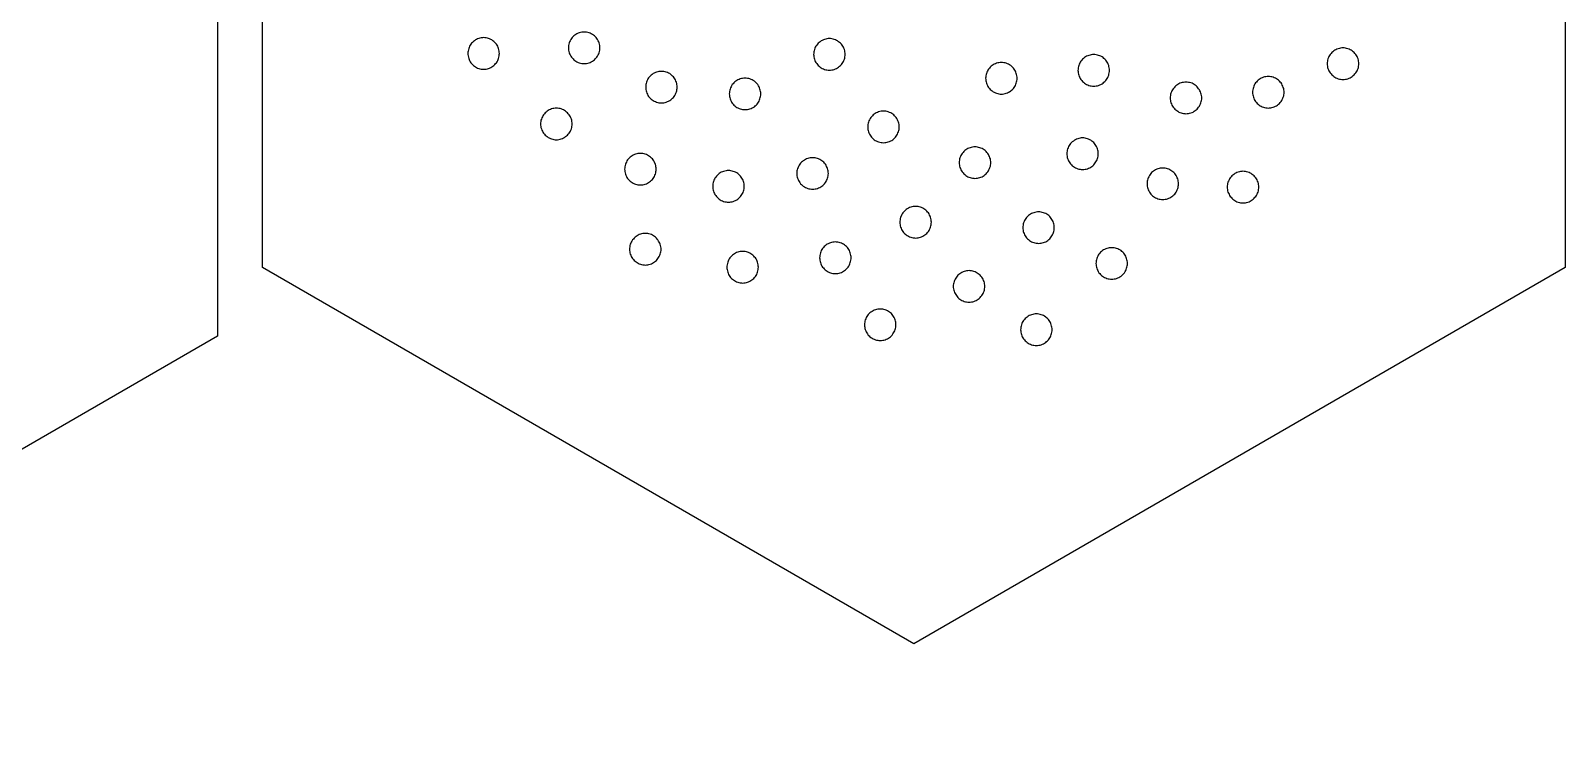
# Model space of a CAD drawing. Header units: millimetres. Extents: x 0 to 377, y 0 to 280.
# Drawn here: x 240.1 to 376.6, y 138.1 to 200.8 of the extents above; entities that cross this region are included whole.
import ezdxf

# ---------------------------------------------------------------- set-up
doc = ezdxf.new("R2010")
doc.units = ezdxf.units.MM
doc.layers.add('CUT', color=1, linetype='Continuous')

msp = doc.modelspace()

# ---------------------------------------------------------------- linework, layer by layer
at = {"layer": 'CUT'}
for points in [[(256.76, 173.6), (195.33, 138.13), (133.9, 173.6), (133.9, 244.53), (195.33, 280), (256.76, 244.53), (256.76, 173.6)], [(376.58, 179.7), (318.67, 146.27), (260.76, 179.7), (260.76, 246.57), (318.67, 280), (376.58, 246.57), (376.58, 179.7)], [(290.59, 198.6), (290.64, 198.7), (290.68, 198.8), (290.71, 198.91), (290.73, 199.02), (290.74, 199.13), (290.75, 199.24), (290.74, 199.35), (290.73, 199.45), (290.71, 199.56), (290.68, 199.67), (290.64, 199.77), (290.59, 199.87), (290.54, 199.97), (290.48, 200.06), (290.41, 200.15), (290.34, 200.23), (290.26, 200.3), (290.17, 200.37), (290.08, 200.43), (289.98, 200.48), (289.88, 200.53), (289.78, 200.57), (289.67, 200.6), (289.57, 200.62), (289.46, 200.63), (289.35, 200.64), (289.24, 200.63), (289.13, 200.62), (289.02, 200.6), (288.91, 200.57), (288.81, 200.53), (288.71, 200.48), (288.62, 200.43), (288.52, 200.37), (288.44, 200.3), (288.36, 200.23), (288.28, 200.15), (288.21, 200.06), (288.15, 199.97), (288.1, 199.87), (288.05, 199.77), (288.02, 199.67), (287.99, 199.56), (287.96, 199.45), (287.95, 199.35), (287.95, 199.24), (287.95, 199.13), (287.96, 199.02), (287.99, 198.91), (288.02, 198.8), (288.05, 198.7), (288.1, 198.6), (288.15, 198.5), (288.21, 198.41), (288.28, 198.33), (288.36, 198.25), (288.44, 198.17), (288.52, 198.1), (288.62, 198.04), (288.71, 197.99), (288.81, 197.94), (288.91, 197.9), (289.02, 197.87), (289.13, 197.85), (289.24, 197.84), (289.35, 197.84), (289.46, 197.84), (289.57, 197.85), (289.67, 197.87), (289.78, 197.9), (289.88, 197.94), (289.98, 197.99), (290.08, 198.04), (290.17, 198.1), (290.26, 198.17), (290.34, 198.25), (290.41, 198.33), (290.48, 198.41), (290.54, 198.5), (290.59, 198.6)], [(281.66, 198.1), (281.7, 198.2), (281.74, 198.3), (281.77, 198.41), (281.79, 198.52), (281.8, 198.63), (281.81, 198.74), (281.8, 198.84), (281.79, 198.95), (281.77, 199.06), (281.74, 199.17), (281.7, 199.27), (281.66, 199.37), (281.6, 199.47), (281.54, 199.56), (281.47, 199.64), (281.4, 199.72), (281.32, 199.8), (281.23, 199.87), (281.14, 199.93), (281.04, 199.98), (280.94, 200.03), (280.84, 200.07), (280.74, 200.1), (280.63, 200.12), (280.52, 200.13), (280.41, 200.14), (280.3, 200.13), (280.19, 200.12), (280.08, 200.1), (279.98, 200.07), (279.87, 200.03), (279.77, 199.98), (279.68, 199.93), (279.59, 199.87), (279.5, 199.8), (279.42, 199.72), (279.34, 199.64), (279.28, 199.56), (279.22, 199.47), (279.16, 199.37), (279.12, 199.27), (279.08, 199.17), (279.05, 199.06), (279.03, 198.95), (279.01, 198.84), (279.01, 198.74), (279.01, 198.63), (279.03, 198.52), (279.05, 198.41), (279.08, 198.3), (279.12, 198.2), (279.16, 198.1), (279.22, 198), (279.28, 197.91), (279.34, 197.83), (279.42, 197.75), (279.5, 197.67), (279.59, 197.6), (279.68, 197.54), (279.77, 197.49), (279.87, 197.44), (279.98, 197.4), (280.08, 197.37), (280.19, 197.35), (280.3, 197.34), (280.41, 197.34), (280.52, 197.34), (280.63, 197.35), (280.74, 197.37), (280.84, 197.4), (280.94, 197.44), (281.04, 197.49), (281.14, 197.54), (281.23, 197.6), (281.32, 197.67), (281.4, 197.75), (281.47, 197.83), (281.54, 197.91), (281.6, 198), (281.66, 198.1)], [(312.4, 198.02), (312.44, 198.12), (312.48, 198.22), (312.51, 198.32), (312.53, 198.43), (312.55, 198.54), (312.55, 198.65), (312.55, 198.76), (312.53, 198.87), (312.51, 198.98), (312.48, 199.08), (312.44, 199.19), (312.4, 199.29), (312.34, 199.38), (312.28, 199.47), (312.22, 199.56), (312.14, 199.64), (312.06, 199.72), (311.97, 199.78), (311.88, 199.85), (311.79, 199.9), (311.69, 199.94), (311.58, 199.98), (311.48, 200.01), (311.37, 200.03), (311.26, 200.05), (311.15, 200.05), (311.04, 200.05), (310.93, 200.03), (310.82, 200.01), (310.72, 199.98), (310.62, 199.94), (310.52, 199.9), (310.42, 199.85), (310.33, 199.78), (310.24, 199.72), (310.16, 199.64), (310.09, 199.56), (310.02, 199.47), (309.96, 199.38), (309.9, 199.29), (309.86, 199.19), (309.82, 199.08), (309.79, 198.98), (309.77, 198.87), (309.76, 198.76), (309.75, 198.65), (309.76, 198.54), (309.77, 198.43), (309.79, 198.32), (309.82, 198.22), (309.86, 198.12), (309.9, 198.02), (309.96, 197.92), (310.02, 197.83), (310.09, 197.74), (310.16, 197.66), (310.24, 197.59), (310.33, 197.52), (310.42, 197.46), (310.52, 197.4), (310.62, 197.36), (310.72, 197.32), (310.82, 197.29), (310.93, 197.27), (311.04, 197.26), (311.15, 197.25), (311.26, 197.26), (311.37, 197.27), (311.48, 197.29), (311.58, 197.32), (311.69, 197.36), (311.79, 197.4), (311.88, 197.46), (311.97, 197.52), (312.06, 197.59), (312.14, 197.66), (312.22, 197.74), (312.28, 197.83), (312.34, 197.92), (312.4, 198.02)], [(358.11, 197.29), (358.15, 197.39), (358.18, 197.5), (358.2, 197.6), (358.21, 197.71), (358.21, 197.82), (358.21, 197.93), (358.2, 198.04), (358.18, 198.15), (358.15, 198.26), (358.11, 198.36), (358.06, 198.46), (358.01, 198.55), (357.95, 198.65), (357.88, 198.73), (357.8, 198.81), (357.72, 198.89), (357.64, 198.96), (357.55, 199.02), (357.45, 199.07), (357.35, 199.12), (357.25, 199.15), (357.14, 199.18), (357.03, 199.21), (356.92, 199.22), (356.81, 199.22), (356.7, 199.22), (356.59, 199.21), (356.49, 199.18), (356.38, 199.15), (356.28, 199.12), (356.18, 199.07), (356.08, 199.02), (355.99, 198.96), (355.9, 198.89), (355.82, 198.81), (355.75, 198.73), (355.68, 198.65), (355.62, 198.55), (355.57, 198.46), (355.52, 198.36), (355.48, 198.26), (355.45, 198.15), (355.43, 198.04), (355.42, 197.93), (355.41, 197.82), (355.42, 197.71), (355.43, 197.6), (355.45, 197.5), (355.48, 197.39), (355.52, 197.29), (355.57, 197.19), (355.62, 197.09), (355.68, 197), (355.75, 196.91), (355.82, 196.83), (355.9, 196.76), (355.99, 196.69), (356.08, 196.63), (356.18, 196.58), (356.28, 196.53), (356.38, 196.49), (356.49, 196.46), (356.59, 196.44), (356.7, 196.43), (356.81, 196.42), (356.92, 196.43), (357.03, 196.44), (357.14, 196.46), (357.25, 196.49), (357.35, 196.53), (357.45, 196.58), (357.55, 196.63), (357.64, 196.69), (357.72, 196.76), (357.8, 196.83), (357.88, 196.91), (357.95, 197), (358.01, 197.09), (358.06, 197.19), (358.11, 197.29)], [(327.69, 195.89), (327.74, 195.99), (327.77, 196.1), (327.8, 196.2), (327.83, 196.31), (327.84, 196.42), (327.84, 196.53), (327.84, 196.64), (327.83, 196.75), (327.8, 196.86), (327.77, 196.96), (327.74, 197.06), (327.69, 197.16), (327.64, 197.26), (327.58, 197.35), (327.51, 197.44), (327.43, 197.52), (327.35, 197.59), (327.27, 197.66), (327.17, 197.72), (327.08, 197.78), (326.98, 197.82), (326.88, 197.86), (326.77, 197.89), (326.66, 197.91), (326.55, 197.92), (326.44, 197.93), (326.33, 197.92), (326.22, 197.91), (326.12, 197.89), (326.01, 197.86), (325.91, 197.82), (325.81, 197.78), (325.71, 197.72), (325.62, 197.66), (325.53, 197.59), (325.45, 197.52), (325.38, 197.44), (325.31, 197.35), (325.25, 197.26), (325.2, 197.16), (325.15, 197.06), (325.11, 196.96), (325.08, 196.86), (325.06, 196.75), (325.05, 196.64), (325.04, 196.53), (325.05, 196.42), (325.06, 196.31), (325.08, 196.2), (325.11, 196.1), (325.15, 195.99), (325.2, 195.89), (325.25, 195.8), (325.31, 195.71), (325.38, 195.62), (325.45, 195.54), (325.53, 195.46), (325.62, 195.4), (325.71, 195.33), (325.81, 195.28), (325.91, 195.24), (326.01, 195.2), (326.12, 195.17), (326.22, 195.15), (326.33, 195.13), (326.44, 195.13), (326.55, 195.13), (326.66, 195.15), (326.77, 195.17), (326.88, 195.2), (326.98, 195.24), (327.08, 195.28), (327.17, 195.33), (327.27, 195.4), (327.35, 195.46), (327.43, 195.54), (327.51, 195.62), (327.58, 195.71), (327.64, 195.8), (327.69, 195.89)], [(335.95, 196.69), (335.99, 196.8), (336.01, 196.9), (336.04, 197.01), (336.05, 197.12), (336.05, 197.23), (336.05, 197.34), (336.04, 197.45), (336.01, 197.56), (335.99, 197.66), (335.95, 197.77), (335.9, 197.87), (335.85, 197.96), (335.79, 198.05), (335.72, 198.14), (335.64, 198.22), (335.56, 198.29), (335.48, 198.36), (335.39, 198.42), (335.29, 198.48), (335.19, 198.52), (335.09, 198.56), (334.98, 198.59), (334.87, 198.61), (334.76, 198.63), (334.65, 198.63), (334.54, 198.63), (334.43, 198.61), (334.33, 198.59), (334.22, 198.56), (334.12, 198.52), (334.02, 198.48), (333.92, 198.42), (333.83, 198.36), (333.74, 198.29), (333.66, 198.22), (333.59, 198.14), (333.52, 198.05), (333.46, 197.96), (333.41, 197.87), (333.36, 197.77), (333.32, 197.66), (333.29, 197.56), (333.27, 197.45), (333.26, 197.34), (333.25, 197.23), (333.26, 197.12), (333.27, 197.01), (333.29, 196.9), (333.32, 196.8), (333.36, 196.69), (333.41, 196.59), (333.46, 196.5), (333.52, 196.41), (333.59, 196.32), (333.66, 196.24), (333.74, 196.17), (333.83, 196.1), (333.92, 196.04), (334.02, 195.98), (334.12, 195.94), (334.22, 195.9), (334.33, 195.87), (334.43, 195.85), (334.54, 195.83), (334.65, 195.83), (334.76, 195.83), (334.87, 195.85), (334.98, 195.87), (335.09, 195.9), (335.19, 195.94), (335.29, 195.98), (335.39, 196.04), (335.48, 196.1), (335.56, 196.17), (335.64, 196.24), (335.72, 196.32), (335.79, 196.41), (335.85, 196.5), (335.9, 196.59), (335.95, 196.69)], [(297.51, 195.21), (297.55, 195.31), (297.58, 195.41), (297.6, 195.52), (297.61, 195.63), (297.62, 195.74), (297.61, 195.85), (297.6, 195.96), (297.58, 196.07), (297.55, 196.17), (297.51, 196.28), (297.46, 196.38), (297.41, 196.47), (297.35, 196.56), (297.28, 196.65), (297.21, 196.73), (297.12, 196.81), (297.04, 196.87), (296.95, 196.94), (296.85, 196.99), (296.75, 197.04), (296.65, 197.07), (296.54, 197.1), (296.43, 197.12), (296.33, 197.14), (296.22, 197.14), (296.11, 197.14), (296, 197.12), (295.89, 197.1), (295.78, 197.07), (295.68, 197.04), (295.58, 196.99), (295.48, 196.94), (295.39, 196.87), (295.31, 196.81), (295.23, 196.73), (295.15, 196.65), (295.08, 196.56), (295.02, 196.47), (294.97, 196.38), (294.92, 196.28), (294.88, 196.17), (294.85, 196.07), (294.83, 195.96), (294.82, 195.85), (294.82, 195.74), (294.82, 195.63), (294.83, 195.52), (294.85, 195.41), (294.88, 195.31), (294.92, 195.21), (294.97, 195.11), (295.02, 195.01), (295.08, 194.92), (295.15, 194.83), (295.23, 194.75), (295.31, 194.68), (295.39, 194.61), (295.48, 194.55), (295.58, 194.49), (295.68, 194.45), (295.78, 194.41), (295.89, 194.38), (296, 194.36), (296.11, 194.35), (296.22, 194.34), (296.33, 194.35), (296.43, 194.36), (296.54, 194.38), (296.65, 194.41), (296.75, 194.45), (296.85, 194.49), (296.95, 194.55), (297.04, 194.61), (297.12, 194.68), (297.21, 194.75), (297.28, 194.83), (297.35, 194.92), (297.41, 195.01), (297.46, 195.11), (297.51, 195.21)], [(304.95, 194.6), (304.98, 194.7), (305.01, 194.81), (305.04, 194.92), (305.05, 195.03), (305.05, 195.14), (305.05, 195.25), (305.04, 195.35), (305.01, 195.46), (304.98, 195.57), (304.95, 195.67), (304.9, 195.77), (304.85, 195.87), (304.79, 195.96), (304.72, 196.04), (304.64, 196.13), (304.56, 196.2), (304.48, 196.27), (304.38, 196.33), (304.29, 196.38), (304.19, 196.43), (304.09, 196.47), (303.98, 196.5), (303.87, 196.52), (303.76, 196.53), (303.65, 196.54), (303.54, 196.53), (303.43, 196.52), (303.33, 196.5), (303.22, 196.47), (303.12, 196.43), (303.02, 196.38), (302.92, 196.33), (302.83, 196.27), (302.74, 196.2), (302.66, 196.13), (302.59, 196.04), (302.52, 195.96), (302.46, 195.87), (302.41, 195.77), (302.36, 195.67), (302.32, 195.57), (302.29, 195.46), (302.27, 195.35), (302.26, 195.25), (302.25, 195.14), (302.26, 195.03), (302.27, 194.92), (302.29, 194.81), (302.32, 194.7), (302.36, 194.6), (302.41, 194.5), (302.46, 194.4), (302.52, 194.31), (302.59, 194.23), (302.66, 194.15), (302.74, 194.07), (302.83, 194), (302.92, 193.94), (303.02, 193.89), (303.12, 193.84), (303.22, 193.8), (303.33, 193.77), (303.43, 193.75), (303.54, 193.74), (303.65, 193.74), (303.76, 193.74), (303.87, 193.75), (303.98, 193.77), (304.09, 193.8), (304.19, 193.84), (304.29, 193.89), (304.38, 193.94), (304.48, 194), (304.56, 194.07), (304.64, 194.15), (304.72, 194.23), (304.79, 194.31), (304.85, 194.4), (304.9, 194.5), (304.95, 194.6)], [(351.42, 194.65), (351.47, 194.75), (351.51, 194.85), (351.54, 194.96), (351.56, 195.07), (351.57, 195.17), (351.58, 195.28), (351.57, 195.39), (351.56, 195.5), (351.54, 195.61), (351.51, 195.72), (351.47, 195.82), (351.42, 195.92), (351.37, 196.02), (351.31, 196.11), (351.24, 196.19), (351.17, 196.27), (351.09, 196.35), (351, 196.42), (350.91, 196.48), (350.81, 196.53), (350.71, 196.58), (350.61, 196.62), (350.5, 196.65), (350.4, 196.67), (350.29, 196.68), (350.18, 196.68), (350.07, 196.68), (349.96, 196.67), (349.85, 196.65), (349.74, 196.62), (349.64, 196.58), (349.54, 196.53), (349.44, 196.48), (349.35, 196.42), (349.27, 196.35), (349.19, 196.27), (349.11, 196.19), (349.04, 196.11), (348.98, 196.02), (348.93, 195.92), (348.88, 195.82), (348.85, 195.72), (348.82, 195.61), (348.79, 195.5), (348.78, 195.39), (348.78, 195.28), (348.78, 195.17), (348.79, 195.07), (348.82, 194.96), (348.85, 194.85), (348.88, 194.75), (348.93, 194.65), (348.98, 194.55), (349.04, 194.46), (349.11, 194.38), (349.19, 194.29), (349.27, 194.22), (349.35, 194.15), (349.44, 194.09), (349.54, 194.04), (349.64, 193.99), (349.74, 193.95), (349.85, 193.92), (349.96, 193.9), (350.07, 193.89), (350.18, 193.88), (350.29, 193.89), (350.4, 193.9), (350.5, 193.92), (350.61, 193.95), (350.71, 193.99), (350.81, 194.04), (350.91, 194.09), (351, 194.15), (351.09, 194.22), (351.17, 194.29), (351.24, 194.38), (351.31, 194.46), (351.37, 194.55), (351.42, 194.65)], [(344.1, 194.15), (344.15, 194.25), (344.18, 194.35), (344.21, 194.45), (344.23, 194.56), (344.25, 194.67), (344.25, 194.78), (344.25, 194.89), (344.23, 195), (344.21, 195.11), (344.18, 195.21), (344.15, 195.32), (344.1, 195.42), (344.05, 195.51), (343.98, 195.6), (343.92, 195.69), (343.84, 195.77), (343.76, 195.85), (343.68, 195.91), (343.58, 195.98), (343.49, 196.03), (343.39, 196.08), (343.28, 196.11), (343.18, 196.14), (343.07, 196.16), (342.96, 196.18), (342.85, 196.18), (342.74, 196.18), (342.63, 196.16), (342.53, 196.14), (342.42, 196.11), (342.32, 196.08), (342.22, 196.03), (342.12, 195.98), (342.03, 195.91), (341.94, 195.85), (341.86, 195.77), (341.79, 195.69), (341.72, 195.6), (341.66, 195.51), (341.6, 195.42), (341.56, 195.32), (341.52, 195.21), (341.49, 195.11), (341.47, 195), (341.46, 194.89), (341.45, 194.78), (341.46, 194.67), (341.47, 194.56), (341.49, 194.45), (341.52, 194.35), (341.56, 194.25), (341.6, 194.15), (341.66, 194.05), (341.72, 193.96), (341.79, 193.87), (341.86, 193.79), (341.94, 193.72), (342.03, 193.65), (342.12, 193.59), (342.22, 193.53), (342.32, 193.49), (342.42, 193.45), (342.53, 193.42), (342.63, 193.4), (342.74, 193.39), (342.85, 193.38), (342.96, 193.39), (343.07, 193.4), (343.18, 193.42), (343.28, 193.45), (343.39, 193.49), (343.49, 193.53), (343.58, 193.59), (343.68, 193.65), (343.76, 193.72), (343.84, 193.79), (343.92, 193.87), (343.98, 193.96), (344.05, 194.05), (344.1, 194.15)], [(288.17, 191.93), (288.21, 192.04), (288.24, 192.14), (288.26, 192.25), (288.27, 192.36), (288.27, 192.47), (288.27, 192.58), (288.26, 192.69), (288.24, 192.79), (288.21, 192.9), (288.17, 193), (288.12, 193.1), (288.07, 193.2), (288.01, 193.29), (287.94, 193.38), (287.86, 193.46), (287.78, 193.53), (287.7, 193.6), (287.61, 193.66), (287.51, 193.72), (287.41, 193.76), (287.31, 193.8), (287.2, 193.83), (287.09, 193.85), (286.98, 193.86), (286.87, 193.87), (286.76, 193.86), (286.66, 193.85), (286.55, 193.83), (286.44, 193.8), (286.34, 193.76), (286.24, 193.72), (286.14, 193.66), (286.05, 193.6), (285.97, 193.53), (285.88, 193.46), (285.81, 193.38), (285.74, 193.29), (285.68, 193.2), (285.63, 193.1), (285.58, 193), (285.54, 192.9), (285.51, 192.79), (285.49, 192.69), (285.48, 192.58), (285.47, 192.47), (285.48, 192.36), (285.49, 192.25), (285.51, 192.14), (285.54, 192.04), (285.58, 191.93), (285.63, 191.83), (285.68, 191.74), (285.74, 191.64), (285.81, 191.56), (285.88, 191.48), (285.97, 191.4), (286.05, 191.34), (286.14, 191.27), (286.24, 191.22), (286.34, 191.17), (286.44, 191.14), (286.55, 191.11), (286.66, 191.09), (286.76, 191.07), (286.87, 191.07), (286.98, 191.07), (287.09, 191.09), (287.2, 191.11), (287.31, 191.14), (287.41, 191.17), (287.51, 191.22), (287.61, 191.27), (287.7, 191.34), (287.78, 191.4), (287.86, 191.48), (287.94, 191.56), (288.01, 191.64), (288.07, 191.74), (288.12, 191.83), (288.17, 191.93)], [(317.25, 191.67), (317.29, 191.77), (317.32, 191.88), (317.34, 191.98), (317.36, 192.09), (317.36, 192.2), (317.36, 192.31), (317.34, 192.42), (317.32, 192.53), (317.29, 192.64), (317.25, 192.74), (317.21, 192.84), (317.15, 192.94), (317.09, 193.03), (317.02, 193.11), (316.95, 193.19), (316.87, 193.27), (316.78, 193.34), (316.69, 193.4), (316.6, 193.45), (316.5, 193.5), (316.39, 193.54), (316.29, 193.57), (316.18, 193.59), (316.07, 193.6), (315.96, 193.6), (315.85, 193.6), (315.74, 193.59), (315.63, 193.57), (315.53, 193.54), (315.42, 193.5), (315.32, 193.45), (315.23, 193.4), (315.14, 193.34), (315.05, 193.27), (314.97, 193.19), (314.9, 193.11), (314.83, 193.03), (314.77, 192.94), (314.71, 192.84), (314.67, 192.74), (314.63, 192.64), (314.6, 192.53), (314.58, 192.42), (314.56, 192.31), (314.56, 192.2), (314.56, 192.09), (314.58, 191.98), (314.6, 191.88), (314.63, 191.77), (314.67, 191.67), (314.71, 191.57), (314.77, 191.47), (314.83, 191.38), (314.9, 191.29), (314.97, 191.21), (315.05, 191.14), (315.14, 191.07), (315.23, 191.01), (315.32, 190.96), (315.42, 190.91), (315.53, 190.87), (315.63, 190.84), (315.74, 190.82), (315.85, 190.81), (315.96, 190.8), (316.07, 190.81), (316.18, 190.82), (316.29, 190.84), (316.39, 190.87), (316.5, 190.91), (316.6, 190.96), (316.69, 191.01), (316.78, 191.07), (316.87, 191.14), (316.95, 191.21), (317.02, 191.29), (317.09, 191.38), (317.15, 191.47), (317.21, 191.57), (317.25, 191.67)], [(334.95, 189.29), (334.99, 189.39), (335.02, 189.5), (335.04, 189.6), (335.06, 189.71), (335.06, 189.82), (335.06, 189.93), (335.04, 190.04), (335.02, 190.15), (334.99, 190.25), (334.95, 190.36), (334.91, 190.46), (334.85, 190.55), (334.79, 190.65), (334.73, 190.73), (334.65, 190.81), (334.57, 190.89), (334.48, 190.95), (334.39, 191.02), (334.3, 191.07), (334.2, 191.12), (334.09, 191.15), (333.99, 191.18), (333.88, 191.2), (333.77, 191.22), (333.66, 191.22), (333.55, 191.22), (333.44, 191.2), (333.33, 191.18), (333.23, 191.15), (333.13, 191.12), (333.03, 191.07), (332.93, 191.02), (332.84, 190.95), (332.75, 190.89), (332.67, 190.81), (332.6, 190.73), (332.53, 190.65), (332.47, 190.55), (332.41, 190.46), (332.37, 190.36), (332.33, 190.25), (332.3, 190.15), (332.28, 190.04), (332.27, 189.93), (332.26, 189.82), (332.27, 189.71), (332.28, 189.6), (332.3, 189.5), (332.33, 189.39), (332.37, 189.29), (332.41, 189.19), (332.47, 189.09), (332.53, 189), (332.6, 188.91), (332.67, 188.83), (332.75, 188.76), (332.84, 188.69), (332.93, 188.63), (333.03, 188.57), (333.13, 188.53), (333.23, 188.49), (333.33, 188.46), (333.44, 188.44), (333.55, 188.43), (333.66, 188.42), (333.77, 188.43), (333.88, 188.44), (333.99, 188.46), (334.09, 188.49), (334.2, 188.53), (334.3, 188.57), (334.39, 188.63), (334.48, 188.69), (334.57, 188.76), (334.65, 188.83), (334.73, 188.91), (334.79, 189), (334.85, 189.09), (334.91, 189.19), (334.95, 189.29)], [(295.64, 187.91), (295.68, 188.01), (295.71, 188.12), (295.73, 188.23), (295.74, 188.34), (295.74, 188.45), (295.74, 188.56), (295.73, 188.67), (295.71, 188.77), (295.68, 188.88), (295.64, 188.98), (295.59, 189.08), (295.54, 189.18), (295.48, 189.27), (295.41, 189.36), (295.33, 189.44), (295.25, 189.51), (295.17, 189.58), (295.08, 189.64), (294.98, 189.69), (294.88, 189.74), (294.78, 189.78), (294.67, 189.81), (294.56, 189.83), (294.45, 189.84), (294.34, 189.85), (294.23, 189.84), (294.13, 189.83), (294.02, 189.81), (293.91, 189.78), (293.81, 189.74), (293.71, 189.69), (293.61, 189.64), (293.52, 189.58), (293.44, 189.51), (293.35, 189.44), (293.28, 189.36), (293.21, 189.27), (293.15, 189.18), (293.1, 189.08), (293.05, 188.98), (293.01, 188.88), (292.98, 188.77), (292.96, 188.67), (292.95, 188.56), (292.94, 188.45), (292.95, 188.34), (292.96, 188.23), (292.98, 188.12), (293.01, 188.01), (293.05, 187.91), (293.1, 187.81), (293.15, 187.72), (293.21, 187.62), (293.28, 187.54), (293.35, 187.46), (293.44, 187.38), (293.52, 187.31), (293.61, 187.25), (293.71, 187.2), (293.81, 187.15), (293.91, 187.12), (294.02, 187.09), (294.13, 187.06), (294.23, 187.05), (294.34, 187.05), (294.45, 187.05), (294.56, 187.06), (294.67, 187.09), (294.78, 187.12), (294.88, 187.15), (294.98, 187.2), (295.08, 187.25), (295.17, 187.31), (295.25, 187.38), (295.33, 187.46), (295.41, 187.54), (295.48, 187.62), (295.54, 187.72), (295.59, 187.81), (295.64, 187.91)], [(325.39, 188.5), (325.43, 188.6), (325.46, 188.71), (325.48, 188.81), (325.49, 188.92), (325.49, 189.03), (325.49, 189.14), (325.48, 189.25), (325.46, 189.36), (325.43, 189.46), (325.39, 189.57), (325.34, 189.67), (325.29, 189.76), (325.23, 189.85), (325.16, 189.94), (325.08, 190.02), (325, 190.1), (324.92, 190.16), (324.83, 190.23), (324.73, 190.28), (324.63, 190.33), (324.53, 190.36), (324.42, 190.39), (324.31, 190.41), (324.2, 190.43), (324.09, 190.43), (323.98, 190.43), (323.88, 190.41), (323.77, 190.39), (323.66, 190.36), (323.56, 190.33), (323.46, 190.28), (323.36, 190.23), (323.27, 190.16), (323.18, 190.1), (323.1, 190.02), (323.03, 189.94), (322.96, 189.85), (322.9, 189.76), (322.85, 189.67), (322.8, 189.57), (322.76, 189.46), (322.73, 189.36), (322.71, 189.25), (322.7, 189.14), (322.69, 189.03), (322.7, 188.92), (322.71, 188.81), (322.73, 188.71), (322.76, 188.6), (322.8, 188.5), (322.85, 188.4), (322.9, 188.3), (322.96, 188.21), (323.03, 188.12), (323.1, 188.04), (323.18, 187.97), (323.27, 187.9), (323.36, 187.84), (323.46, 187.78), (323.56, 187.74), (323.66, 187.7), (323.77, 187.67), (323.88, 187.65), (323.98, 187.64), (324.09, 187.63), (324.2, 187.64), (324.31, 187.65), (324.42, 187.67), (324.53, 187.7), (324.63, 187.74), (324.73, 187.78), (324.83, 187.84), (324.92, 187.9), (325, 187.97), (325.08, 188.04), (325.16, 188.12), (325.23, 188.21), (325.29, 188.3), (325.34, 188.4), (325.39, 188.5)], [(303.47, 186.38), (303.51, 186.49), (303.54, 186.59), (303.56, 186.7), (303.57, 186.81), (303.58, 186.92), (303.57, 187.03), (303.56, 187.14), (303.54, 187.25), (303.51, 187.35), (303.47, 187.46), (303.42, 187.56), (303.37, 187.65), (303.31, 187.74), (303.24, 187.83), (303.17, 187.91), (303.09, 187.98), (303, 188.05), (302.91, 188.11), (302.81, 188.17), (302.71, 188.21), (302.61, 188.25), (302.5, 188.28), (302.4, 188.3), (302.29, 188.32), (302.18, 188.32), (302.07, 188.32), (301.96, 188.3), (301.85, 188.28), (301.74, 188.25), (301.64, 188.21), (301.54, 188.17), (301.44, 188.11), (301.35, 188.05), (301.27, 187.98), (301.19, 187.91), (301.11, 187.83), (301.04, 187.74), (300.98, 187.65), (300.93, 187.56), (300.88, 187.46), (300.84, 187.35), (300.81, 187.25), (300.79, 187.14), (300.78, 187.03), (300.78, 186.92), (300.78, 186.81), (300.79, 186.7), (300.81, 186.59), (300.84, 186.49), (300.88, 186.38), (300.93, 186.28), (300.98, 186.19), (301.04, 186.1), (301.11, 186.01), (301.19, 185.93), (301.27, 185.86), (301.35, 185.79), (301.44, 185.73), (301.54, 185.67), (301.64, 185.63), (301.74, 185.59), (301.85, 185.56), (301.96, 185.54), (302.07, 185.52), (302.18, 185.52), (302.29, 185.52), (302.4, 185.54), (302.5, 185.56), (302.61, 185.59), (302.71, 185.63), (302.81, 185.67), (302.91, 185.73), (303, 185.79), (303.09, 185.86), (303.17, 185.93), (303.24, 186.01), (303.31, 186.1), (303.37, 186.19), (303.42, 186.28), (303.47, 186.38)], [(310.9, 187.43), (310.95, 187.53), (310.99, 187.64), (311.02, 187.74), (311.04, 187.85), (311.05, 187.96), (311.06, 188.07), (311.05, 188.18), (311.04, 188.29), (311.02, 188.4), (310.99, 188.5), (310.95, 188.6), (310.9, 188.7), (310.85, 188.8), (310.79, 188.89), (310.72, 188.98), (310.65, 189.06), (310.57, 189.13), (310.48, 189.2), (310.39, 189.26), (310.29, 189.32), (310.19, 189.36), (310.09, 189.4), (309.98, 189.43), (309.88, 189.45), (309.77, 189.46), (309.66, 189.47), (309.55, 189.46), (309.44, 189.45), (309.33, 189.43), (309.22, 189.4), (309.12, 189.36), (309.02, 189.32), (308.93, 189.26), (308.83, 189.2), (308.75, 189.13), (308.67, 189.06), (308.59, 188.98), (308.52, 188.89), (308.46, 188.8), (308.41, 188.7), (308.36, 188.6), (308.33, 188.5), (308.3, 188.4), (308.27, 188.29), (308.26, 188.18), (308.26, 188.07), (308.26, 187.96), (308.27, 187.85), (308.3, 187.74), (308.33, 187.64), (308.36, 187.53), (308.41, 187.43), (308.46, 187.34), (308.52, 187.25), (308.59, 187.16), (308.67, 187.08), (308.75, 187), (308.83, 186.94), (308.93, 186.87), (309.02, 186.82), (309.12, 186.78), (309.22, 186.74), (309.33, 186.71), (309.44, 186.69), (309.55, 186.67), (309.66, 186.67), (309.77, 186.67), (309.88, 186.69), (309.98, 186.71), (310.09, 186.74), (310.19, 186.78), (310.29, 186.82), (310.39, 186.87), (310.48, 186.94), (310.57, 187), (310.65, 187.08), (310.72, 187.16), (310.79, 187.25), (310.85, 187.34), (310.9, 187.43)], [(342.08, 186.61), (342.12, 186.72), (342.15, 186.82), (342.17, 186.93), (342.19, 187.04), (342.19, 187.15), (342.19, 187.26), (342.17, 187.37), (342.15, 187.48), (342.12, 187.58), (342.08, 187.68), (342.04, 187.78), (341.98, 187.88), (341.92, 187.97), (341.85, 188.06), (341.78, 188.14), (341.7, 188.21), (341.61, 188.28), (341.52, 188.34), (341.43, 188.4), (341.33, 188.44), (341.22, 188.48), (341.12, 188.51), (341.01, 188.53), (340.9, 188.54), (340.79, 188.55), (340.68, 188.54), (340.57, 188.53), (340.46, 188.51), (340.36, 188.48), (340.25, 188.44), (340.15, 188.4), (340.06, 188.34), (339.97, 188.28), (339.88, 188.21), (339.8, 188.14), (339.73, 188.06), (339.66, 187.97), (339.6, 187.88), (339.54, 187.78), (339.5, 187.68), (339.46, 187.58), (339.43, 187.48), (339.41, 187.37), (339.39, 187.26), (339.39, 187.15), (339.39, 187.04), (339.41, 186.93), (339.43, 186.82), (339.46, 186.72), (339.5, 186.61), (339.54, 186.51), (339.6, 186.42), (339.66, 186.33), (339.73, 186.24), (339.8, 186.16), (339.88, 186.08), (339.97, 186.02), (340.06, 185.95), (340.15, 185.9), (340.25, 185.86), (340.36, 185.82), (340.46, 185.79), (340.57, 185.77), (340.68, 185.75), (340.79, 185.75), (340.9, 185.75), (341.01, 185.77), (341.12, 185.79), (341.22, 185.82), (341.33, 185.86), (341.43, 185.9), (341.52, 185.95), (341.61, 186.02), (341.7, 186.08), (341.78, 186.16), (341.85, 186.24), (341.92, 186.33), (341.98, 186.42), (342.04, 186.51), (342.08, 186.61)], [(349.22, 186.32), (349.26, 186.42), (349.29, 186.53), (349.31, 186.64), (349.32, 186.75), (349.32, 186.86), (349.32, 186.97), (349.31, 187.08), (349.29, 187.18), (349.26, 187.29), (349.22, 187.39), (349.17, 187.49), (349.12, 187.59), (349.06, 187.68), (348.99, 187.77), (348.91, 187.85), (348.83, 187.92), (348.75, 187.99), (348.66, 188.05), (348.56, 188.1), (348.46, 188.15), (348.36, 188.19), (348.25, 188.22), (348.14, 188.24), (348.03, 188.25), (347.92, 188.26), (347.81, 188.25), (347.71, 188.24), (347.6, 188.22), (347.49, 188.19), (347.39, 188.15), (347.29, 188.1), (347.19, 188.05), (347.1, 187.99), (347.02, 187.92), (346.93, 187.85), (346.86, 187.77), (346.79, 187.68), (346.73, 187.59), (346.68, 187.49), (346.63, 187.39), (346.59, 187.29), (346.56, 187.18), (346.54, 187.08), (346.53, 186.97), (346.52, 186.86), (346.53, 186.75), (346.54, 186.64), (346.56, 186.53), (346.59, 186.42), (346.63, 186.32), (346.68, 186.22), (346.73, 186.12), (346.79, 186.03), (346.86, 185.95), (346.93, 185.87), (347.02, 185.79), (347.1, 185.72), (347.19, 185.66), (347.29, 185.61), (347.39, 185.56), (347.49, 185.52), (347.6, 185.49), (347.71, 185.47), (347.81, 185.46), (347.92, 185.46), (348.03, 185.46), (348.14, 185.47), (348.25, 185.49), (348.36, 185.52), (348.46, 185.56), (348.56, 185.61), (348.66, 185.66), (348.75, 185.72), (348.83, 185.79), (348.91, 185.87), (348.99, 185.95), (349.06, 186.03), (349.12, 186.12), (349.17, 186.22), (349.22, 186.32)], [(320.06, 183.1), (320.11, 183.2), (320.15, 183.3), (320.18, 183.41), (320.2, 183.51), (320.21, 183.62), (320.22, 183.73), (320.21, 183.84), (320.2, 183.95), (320.18, 184.06), (320.15, 184.17), (320.11, 184.27), (320.06, 184.37), (320.01, 184.47), (319.95, 184.56), (319.88, 184.64), (319.81, 184.72), (319.72, 184.8), (319.64, 184.87), (319.55, 184.93), (319.45, 184.98), (319.35, 185.03), (319.25, 185.07), (319.14, 185.1), (319.03, 185.12), (318.93, 185.13), (318.82, 185.13), (318.71, 185.13), (318.6, 185.12), (318.49, 185.1), (318.38, 185.07), (318.28, 185.03), (318.18, 184.98), (318.08, 184.93), (317.99, 184.87), (317.91, 184.8), (317.83, 184.72), (317.75, 184.64), (317.68, 184.56), (317.62, 184.47), (317.57, 184.37), (317.52, 184.27), (317.48, 184.17), (317.45, 184.06), (317.43, 183.95), (317.42, 183.84), (317.42, 183.73), (317.42, 183.62), (317.43, 183.51), (317.45, 183.41), (317.48, 183.3), (317.52, 183.2), (317.57, 183.1), (317.62, 183), (317.68, 182.91), (317.75, 182.82), (317.83, 182.74), (317.91, 182.67), (317.99, 182.6), (318.08, 182.54), (318.18, 182.49), (318.28, 182.44), (318.38, 182.4), (318.49, 182.37), (318.6, 182.35), (318.71, 182.34), (318.82, 182.33), (318.93, 182.34), (319.03, 182.35), (319.14, 182.37), (319.25, 182.4), (319.35, 182.44), (319.45, 182.49), (319.55, 182.54), (319.64, 182.6), (319.72, 182.67), (319.81, 182.74), (319.88, 182.82), (319.95, 182.91), (320.01, 183), (320.06, 183.1)], [(331.04, 182.72), (331.08, 182.82), (331.11, 182.92), (331.13, 183.03), (331.15, 183.14), (331.15, 183.25), (331.15, 183.36), (331.13, 183.47), (331.11, 183.58), (331.08, 183.68), (331.04, 183.79), (331, 183.89), (330.94, 183.98), (330.88, 184.07), (330.82, 184.16), (330.74, 184.24), (330.66, 184.32), (330.57, 184.38), (330.48, 184.44), (330.39, 184.5), (330.29, 184.54), (330.18, 184.58), (330.08, 184.61), (329.97, 184.63), (329.86, 184.65), (329.75, 184.65), (329.64, 184.65), (329.53, 184.63), (329.42, 184.61), (329.32, 184.58), (329.21, 184.54), (329.12, 184.5), (329.02, 184.44), (328.93, 184.38), (328.84, 184.32), (328.76, 184.24), (328.69, 184.16), (328.62, 184.07), (328.56, 183.98), (328.5, 183.89), (328.46, 183.79), (328.42, 183.68), (328.39, 183.58), (328.37, 183.47), (328.35, 183.36), (328.35, 183.25), (328.35, 183.14), (328.37, 183.03), (328.39, 182.92), (328.42, 182.82), (328.46, 182.72), (328.5, 182.62), (328.56, 182.52), (328.62, 182.43), (328.69, 182.34), (328.76, 182.26), (328.84, 182.19), (328.93, 182.12), (329.02, 182.06), (329.12, 182), (329.21, 181.96), (329.32, 181.92), (329.42, 181.89), (329.53, 181.87), (329.64, 181.86), (329.75, 181.85), (329.86, 181.86), (329.97, 181.87), (330.08, 181.89), (330.18, 181.92), (330.29, 181.96), (330.39, 182), (330.48, 182.06), (330.57, 182.12), (330.66, 182.19), (330.74, 182.26), (330.82, 182.34), (330.88, 182.43), (330.94, 182.52), (331, 182.62), (331.04, 182.72)], [(296.07, 180.8), (296.11, 180.9), (296.14, 181.01), (296.16, 181.11), (296.18, 181.22), (296.18, 181.33), (296.18, 181.44), (296.16, 181.55), (296.14, 181.66), (296.11, 181.77), (296.07, 181.87), (296.03, 181.97), (295.97, 182.06), (295.91, 182.16), (295.85, 182.24), (295.77, 182.32), (295.69, 182.4), (295.6, 182.47), (295.51, 182.53), (295.42, 182.58), (295.32, 182.63), (295.21, 182.66), (295.11, 182.69), (295, 182.72), (294.89, 182.73), (294.78, 182.73), (294.67, 182.73), (294.56, 182.72), (294.45, 182.69), (294.35, 182.66), (294.24, 182.63), (294.15, 182.58), (294.05, 182.53), (293.96, 182.47), (293.87, 182.4), (293.79, 182.32), (293.72, 182.24), (293.65, 182.16), (293.59, 182.06), (293.53, 181.97), (293.49, 181.87), (293.45, 181.77), (293.42, 181.66), (293.4, 181.55), (293.38, 181.44), (293.38, 181.33), (293.38, 181.22), (293.4, 181.11), (293.42, 181.01), (293.45, 180.9), (293.49, 180.8), (293.53, 180.7), (293.59, 180.6), (293.65, 180.51), (293.72, 180.42), (293.79, 180.34), (293.87, 180.27), (293.96, 180.2), (294.05, 180.14), (294.15, 180.09), (294.24, 180.04), (294.35, 180), (294.45, 179.97), (294.56, 179.95), (294.67, 179.94), (294.78, 179.93), (294.89, 179.94), (295, 179.95), (295.11, 179.97), (295.21, 180), (295.32, 180.04), (295.42, 180.09), (295.51, 180.14), (295.6, 180.2), (295.69, 180.27), (295.77, 180.34), (295.85, 180.42), (295.91, 180.51), (295.97, 180.6), (296.03, 180.7), (296.07, 180.8)], [(312.97, 180.04), (313.01, 180.14), (313.04, 180.25), (313.06, 180.36), (313.08, 180.47), (313.08, 180.58), (313.08, 180.69), (313.06, 180.79), (313.04, 180.9), (313.01, 181.01), (312.97, 181.11), (312.93, 181.21), (312.87, 181.31), (312.81, 181.4), (312.75, 181.48), (312.67, 181.57), (312.59, 181.64), (312.5, 181.71), (312.41, 181.77), (312.32, 181.82), (312.22, 181.87), (312.11, 181.91), (312.01, 181.94), (311.9, 181.96), (311.79, 181.97), (311.68, 181.98), (311.57, 181.97), (311.46, 181.96), (311.35, 181.94), (311.25, 181.91), (311.15, 181.87), (311.05, 181.82), (310.95, 181.77), (310.86, 181.71), (310.77, 181.64), (310.69, 181.57), (310.62, 181.48), (310.55, 181.4), (310.49, 181.31), (310.43, 181.21), (310.39, 181.11), (310.35, 181.01), (310.32, 180.9), (310.3, 180.79), (310.29, 180.69), (310.28, 180.58), (310.29, 180.47), (310.3, 180.36), (310.32, 180.25), (310.35, 180.14), (310.39, 180.04), (310.43, 179.94), (310.49, 179.84), (310.55, 179.75), (310.62, 179.67), (310.69, 179.59), (310.77, 179.51), (310.86, 179.44), (310.95, 179.38), (311.05, 179.33), (311.15, 179.28), (311.25, 179.24), (311.35, 179.21), (311.46, 179.19), (311.57, 179.18), (311.68, 179.18), (311.79, 179.18), (311.9, 179.19), (312.01, 179.21), (312.11, 179.24), (312.22, 179.28), (312.32, 179.33), (312.41, 179.38), (312.5, 179.44), (312.59, 179.51), (312.67, 179.59), (312.75, 179.67), (312.81, 179.75), (312.87, 179.84), (312.93, 179.94), (312.97, 180.04)], [(337.55, 179.54), (337.58, 179.64), (337.61, 179.75), (337.64, 179.86), (337.65, 179.96), (337.65, 180.07), (337.65, 180.18), (337.64, 180.29), (337.61, 180.4), (337.58, 180.51), (337.55, 180.61), (337.5, 180.71), (337.45, 180.81), (337.39, 180.9), (337.32, 180.98), (337.24, 181.06), (337.16, 181.14), (337.08, 181.21), (336.98, 181.27), (336.89, 181.32), (336.79, 181.37), (336.69, 181.41), (336.58, 181.44), (336.47, 181.46), (336.36, 181.47), (336.25, 181.47), (336.14, 181.47), (336.03, 181.46), (335.93, 181.44), (335.82, 181.41), (335.72, 181.37), (335.62, 181.32), (335.52, 181.27), (335.43, 181.21), (335.34, 181.14), (335.26, 181.06), (335.19, 180.98), (335.12, 180.9), (335.06, 180.81), (335.01, 180.71), (334.96, 180.61), (334.92, 180.51), (334.89, 180.4), (334.87, 180.29), (334.86, 180.18), (334.85, 180.07), (334.86, 179.96), (334.87, 179.86), (334.89, 179.75), (334.92, 179.64), (334.96, 179.54), (335.01, 179.44), (335.06, 179.34), (335.12, 179.25), (335.19, 179.17), (335.26, 179.08), (335.34, 179.01), (335.43, 178.94), (335.52, 178.88), (335.62, 178.83), (335.72, 178.78), (335.82, 178.74), (335.93, 178.71), (336.03, 178.69), (336.14, 178.68), (336.25, 178.67), (336.36, 178.68), (336.47, 178.69), (336.58, 178.71), (336.69, 178.74), (336.79, 178.78), (336.89, 178.83), (336.98, 178.88), (337.08, 178.94), (337.16, 179.01), (337.24, 179.08), (337.32, 179.17), (337.39, 179.25), (337.45, 179.34), (337.5, 179.44), (337.55, 179.54)], [(304.73, 179.2), (304.77, 179.3), (304.8, 179.41), (304.82, 179.52), (304.83, 179.63), (304.84, 179.73), (304.83, 179.84), (304.82, 179.95), (304.8, 180.06), (304.77, 180.17), (304.73, 180.27), (304.69, 180.37), (304.63, 180.47), (304.57, 180.56), (304.5, 180.64), (304.43, 180.72), (304.35, 180.8), (304.26, 180.87), (304.17, 180.93), (304.07, 180.98), (303.97, 181.03), (303.87, 181.07), (303.77, 181.1), (303.66, 181.12), (303.55, 181.13), (303.44, 181.13), (303.33, 181.13), (303.22, 181.12), (303.11, 181.1), (303.01, 181.07), (302.9, 181.03), (302.8, 180.98), (302.71, 180.93), (302.62, 180.87), (302.53, 180.8), (302.45, 180.72), (302.37, 180.64), (302.31, 180.56), (302.24, 180.47), (302.19, 180.37), (302.15, 180.27), (302.11, 180.17), (302.08, 180.06), (302.06, 179.95), (302.04, 179.84), (302.04, 179.73), (302.04, 179.63), (302.06, 179.52), (302.08, 179.41), (302.11, 179.3), (302.15, 179.2), (302.19, 179.1), (302.24, 179), (302.31, 178.91), (302.37, 178.83), (302.45, 178.74), (302.53, 178.67), (302.62, 178.6), (302.71, 178.54), (302.8, 178.49), (302.9, 178.44), (303.01, 178.4), (303.11, 178.37), (303.22, 178.35), (303.33, 178.34), (303.44, 178.33), (303.55, 178.34), (303.66, 178.35), (303.77, 178.37), (303.87, 178.4), (303.97, 178.44), (304.07, 178.49), (304.17, 178.54), (304.26, 178.6), (304.35, 178.67), (304.43, 178.74), (304.5, 178.83), (304.57, 178.91), (304.63, 179), (304.69, 179.1), (304.73, 179.2)], [(324.86, 177.49), (324.9, 177.6), (324.93, 177.7), (324.95, 177.81), (324.97, 177.92), (324.97, 178.03), (324.97, 178.14), (324.95, 178.25), (324.93, 178.36), (324.9, 178.46), (324.86, 178.56), (324.82, 178.66), (324.76, 178.76), (324.7, 178.85), (324.63, 178.94), (324.56, 179.02), (324.48, 179.09), (324.39, 179.16), (324.3, 179.22), (324.21, 179.28), (324.11, 179.32), (324, 179.36), (323.9, 179.39), (323.79, 179.41), (323.68, 179.42), (323.57, 179.43), (323.46, 179.42), (323.35, 179.41), (323.24, 179.39), (323.14, 179.36), (323.03, 179.32), (322.93, 179.28), (322.84, 179.22), (322.75, 179.16), (322.66, 179.09), (322.58, 179.02), (322.51, 178.94), (322.44, 178.85), (322.38, 178.76), (322.32, 178.66), (322.28, 178.56), (322.24, 178.46), (322.21, 178.36), (322.19, 178.25), (322.17, 178.14), (322.17, 178.03), (322.17, 177.92), (322.19, 177.81), (322.21, 177.7), (322.24, 177.6), (322.28, 177.49), (322.32, 177.39), (322.38, 177.3), (322.44, 177.21), (322.51, 177.12), (322.58, 177.04), (322.66, 176.96), (322.75, 176.9), (322.84, 176.84), (322.93, 176.78), (323.03, 176.74), (323.14, 176.7), (323.24, 176.67), (323.35, 176.65), (323.46, 176.63), (323.57, 176.63), (323.68, 176.63), (323.79, 176.65), (323.9, 176.67), (324, 176.7), (324.11, 176.74), (324.21, 176.78), (324.3, 176.84), (324.39, 176.9), (324.48, 176.96), (324.56, 177.04), (324.63, 177.12), (324.7, 177.21), (324.76, 177.3), (324.82, 177.39), (324.86, 177.49)], [(316.92, 173.98), (316.96, 174.08), (317, 174.19), (317.03, 174.29), (317.05, 174.4), (317.07, 174.51), (317.07, 174.62), (317.07, 174.73), (317.05, 174.84), (317.03, 174.95), (317, 175.05), (316.96, 175.16), (316.92, 175.26), (316.86, 175.35), (316.8, 175.44), (316.74, 175.53), (316.66, 175.61), (316.58, 175.68), (316.49, 175.75), (316.4, 175.81), (316.31, 175.87), (316.21, 175.91), (316.1, 175.95), (316, 175.98), (315.89, 176), (315.78, 176.02), (315.67, 176.02), (315.56, 176.02), (315.45, 176), (315.34, 175.98), (315.24, 175.95), (315.13, 175.91), (315.03, 175.87), (314.94, 175.81), (314.85, 175.75), (314.76, 175.68), (314.68, 175.61), (314.61, 175.53), (314.54, 175.44), (314.48, 175.35), (314.42, 175.26), (314.38, 175.16), (314.34, 175.05), (314.31, 174.95), (314.29, 174.84), (314.27, 174.73), (314.27, 174.62), (314.27, 174.51), (314.29, 174.4), (314.31, 174.29), (314.34, 174.19), (314.38, 174.08), (314.42, 173.98), (314.48, 173.89), (314.54, 173.8), (314.61, 173.71), (314.68, 173.63), (314.76, 173.56), (314.85, 173.49), (314.94, 173.43), (315.03, 173.37), (315.13, 173.33), (315.24, 173.29), (315.34, 173.26), (315.45, 173.24), (315.56, 173.22), (315.67, 173.22), (315.78, 173.22), (315.89, 173.24), (316, 173.26), (316.1, 173.29), (316.21, 173.33), (316.31, 173.37), (316.4, 173.43), (316.49, 173.49), (316.58, 173.56), (316.66, 173.63), (316.74, 173.71), (316.8, 173.8), (316.86, 173.89), (316.92, 173.98)], [(330.8, 173.54), (330.85, 173.64), (330.88, 173.75), (330.91, 173.85), (330.93, 173.96), (330.95, 174.07), (330.95, 174.18), (330.95, 174.29), (330.93, 174.4), (330.91, 174.51), (330.88, 174.61), (330.85, 174.72), (330.8, 174.82), (330.75, 174.91), (330.68, 175), (330.62, 175.09), (330.54, 175.17), (330.46, 175.24), (330.38, 175.31), (330.28, 175.37), (330.19, 175.43), (330.09, 175.47), (329.98, 175.51), (329.88, 175.54), (329.77, 175.56), (329.66, 175.58), (329.55, 175.58), (329.44, 175.58), (329.33, 175.56), (329.23, 175.54), (329.12, 175.51), (329.02, 175.47), (328.92, 175.43), (328.82, 175.37), (328.73, 175.31), (328.64, 175.24), (328.56, 175.17), (328.49, 175.09), (328.42, 175), (328.36, 174.91), (328.3, 174.82), (328.26, 174.72), (328.22, 174.61), (328.19, 174.51), (328.17, 174.4), (328.16, 174.29), (328.15, 174.18), (328.16, 174.07), (328.17, 173.96), (328.19, 173.85), (328.22, 173.75), (328.26, 173.64), (328.3, 173.54), (328.36, 173.45), (328.42, 173.36), (328.49, 173.27), (328.56, 173.19), (328.64, 173.12), (328.73, 173.05), (328.82, 172.99), (328.92, 172.93), (329.02, 172.89), (329.12, 172.85), (329.23, 172.82), (329.33, 172.8), (329.44, 172.78), (329.55, 172.78), (329.66, 172.78), (329.77, 172.8), (329.88, 172.82), (329.98, 172.85), (330.09, 172.89), (330.19, 172.93), (330.28, 172.99), (330.38, 173.05), (330.46, 173.12), (330.54, 173.19), (330.62, 173.27), (330.68, 173.36), (330.75, 173.45), (330.8, 173.54)]]:
    msp.add_lwpolyline(points, close=True, dxfattribs=at)

doc.saveas('drawing.dxf')
